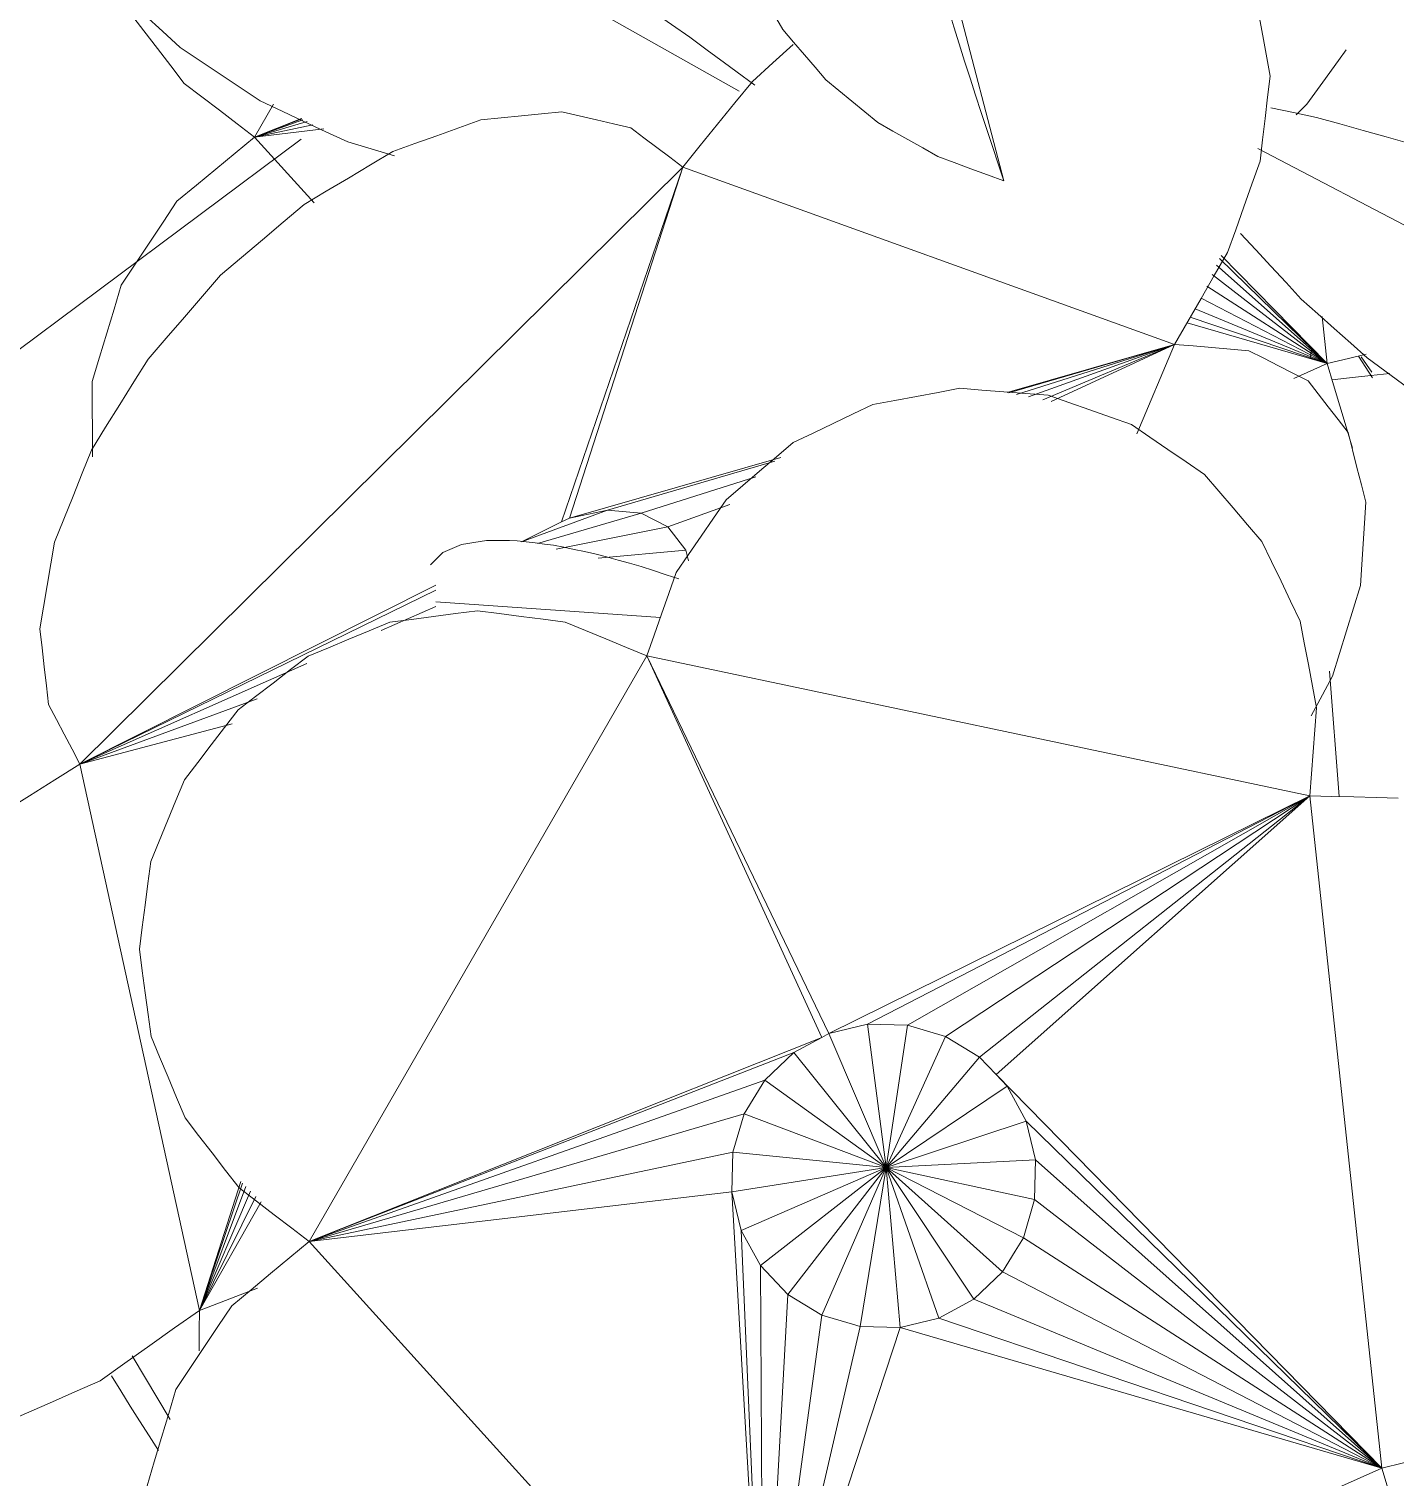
# Model space of a CAD drawing. Header units: metres. Extents: x -18.34 to -13.25, y -25.49 to -16.26.
# Drawn here: x -14.6379 to -14.5627, y -17.2805 to -17.2008 of the extents above; entities that cross this region are included whole.
import ezdxf

# ---------------------------------------------------------------- set-up
doc = ezdxf.new("R2010")
doc.units = ezdxf.units.M
doc.layers.add('Importações nas famílias', color=7, linetype='Continuous', lineweight=5)
doc.layers.add('Vegetação', color=7, linetype='Continuous', lineweight=5)

# ---------------------------------------------------------------- blocks, each defined once
blk = doc.blocks.new('Planta_pergolado_12200 - plantas pergolado_skp_Component_17-V1952-Pavimento 02 - Executivo')
at = {"layer": 'Importações nas famílias', "color": 9}
for p, q in [((0.325102, 0.223538), (0.31915, 0.217704)), ((0.325102, 0.223538), (0.319328, 0.217621)), ((0.325102, 0.223538), (0.319685, 0.217455)), ((0.325102, 0.223538), (0.320208, 0.217211)), ((0.325102, 0.223538), (0.320845, 0.216914)), ((0.325102, 0.223538), (0.321508, 0.216598)), ((0.325102, 0.223538), (0.322092, 0.216269)), ((0.325102, 0.223538), (0.322513, 0.22326)), ((0.325102, 0.223538), (0.322552, 0.216003)), ((0.322852, 0.21583), (0.325102, 0.223538)), ((0.325102, 0.223538), (0.325921, 0.221701)), ((0.312188, 0.16832), (0.312636, 0.164513)), ((0.311959, 0.167718), (0.312636, 0.164513)), ((0.312636, 0.164513), (0.316252, 0.167784)), ((0.311606, 0.167096), (0.312636, 0.164513)), ((0.311623, 0.167109), (0.312636, 0.164513)), ((0.311694, 0.167166), (0.312636, 0.164513)), ((0.311785, 0.167412), (0.312636, 0.164513)), ((0.312636, 0.164513), (0.310827, 0.165555))]:
    blk.add_line(p, q, dxfattribs=at)
at = {"layer": 'Importações nas famílias', "color": 9, "flags": 128}
for points in [[(0.325102, 0.223538), (0.324817, 0.22472), (0.324587, 0.225677)], [(0.329758, 0.224929), (0.328594, 0.224581), (0.32743, 0.224234), (0.326266, 0.223886), (0.325102, 0.223538)], [(0.309682, 0.160646), (0.310421, 0.161613), (0.311159, 0.16258), (0.311897, 0.163546), (0.312636, 0.164513)], [(0.312636, 0.164513), (0.313518, 0.163445), (0.314401, 0.162377), (0.315284, 0.16131), (0.316166, 0.160242)], [(0.305831, 0.157677), (0.306794, 0.158419), (0.307757, 0.159162), (0.308719, 0.159904), (0.309682, 0.160646)], [(0.316166, 0.160242), (0.31732, 0.159476), (0.318473, 0.15871), (0.319627, 0.157944), (0.32078, 0.157178)], [(0.32078, 0.157178), (0.322106, 0.156779), (0.323431, 0.15638), (0.324757, 0.155981), (0.326083, 0.155582)], [(0.326083, 0.155582), (0.327467, 0.155584), (0.328852, 0.155586), (0.330237, 0.155588)]]:
    blk.add_lwpolyline(points, dxfattribs=at)
blk = doc.blocks.new('Planta_pergolado_12200 - plantas pergolado_skp_Component_16-V1953-Pavimento 02 - Executivo')
blk.add_blockref('Planta_pergolado_12200 - plantas pergolado_skp_Component_17-V1952-Pavimento 02 - Executivo', (0, 0))
blk = doc.blocks.new('Planta_pergolado_12200 - plantas pergolado_skp_Component_12-V582-Pavimento 02 - Executivo')
at = {"layer": 'Importações nas famílias', "color": 9}
blk.add_line((0.278404, 0.196204), (0.315048, 0.205747), dxfattribs=at)
at = {"layer": 'Importações nas famílias', "color": 9, "flags": 128}
for points in [[(0.311277, 0.204494), (0.312219, 0.204808), (0.313162, 0.205121), (0.314105, 0.205434), (0.315048, 0.205747)], [(0.315048, 0.205747), (0.314712, 0.204837), (0.314375, 0.203927), (0.314038, 0.203017), (0.313702, 0.202107)], [(0.307505, 0.203286), (0.308448, 0.203588), (0.309391, 0.20389), (0.310334, 0.204192), (0.311277, 0.204494)], [(0.303774, 0.202137), (0.304707, 0.202424), (0.305639, 0.202712), (0.306572, 0.202999), (0.307505, 0.203286)], [(0.300127, 0.201058), (0.301038, 0.201328), (0.30195, 0.201597), (0.302862, 0.201867), (0.303774, 0.202137)], [(0.313702, 0.202107), (0.313235, 0.201284), (0.312767, 0.200462), (0.3123, 0.199639), (0.311833, 0.198817)], [(0.296603, 0.200063), (0.297484, 0.200312), (0.298365, 0.20056), (0.299246, 0.200809), (0.300127, 0.201058)], [(0.293241, 0.199161), (0.294082, 0.199387), (0.294922, 0.199612), (0.295762, 0.199837), (0.296603, 0.200063)], [(0.29008, 0.198364), (0.29087, 0.198563), (0.291661, 0.198763), (0.292451, 0.198962), (0.293241, 0.199161)], [(0.311833, 0.198817), (0.311246, 0.198101), (0.310659, 0.197385), (0.310072, 0.196669), (0.309485, 0.195953)], [(0.287154, 0.19768), (0.287885, 0.197851), (0.288617, 0.198022), (0.289348, 0.198193), (0.29008, 0.198364)], [(0.282134, 0.196679), (0.282724, 0.196789), (0.283315, 0.196898), (0.283905, 0.197007), (0.284495, 0.197116)], [(0.284495, 0.197116), (0.28516, 0.197257), (0.285825, 0.197398), (0.286489, 0.197539), (0.287154, 0.19768)], [(0.278404, 0.196204), (0.278827, 0.196247), (0.27925, 0.196289), (0.279673, 0.196332), (0.280096, 0.196374)], [(0.28175, 0.193786), (0.280913, 0.194391), (0.280077, 0.194995), (0.279241, 0.1956), (0.278404, 0.196204)], [(0.280096, 0.196374), (0.280606, 0.196451), (0.281115, 0.196527), (0.281625, 0.196603), (0.282134, 0.196679)], [(0.309485, 0.195953), (0.308792, 0.195361), (0.3081, 0.194769), (0.307407, 0.194177), (0.306714, 0.193584)], [(0.285322, 0.191913), (0.284429, 0.192381), (0.283536, 0.192849), (0.282643, 0.193318), (0.28175, 0.193786)], [(0.306714, 0.193584), (0.305932, 0.19313), (0.305149, 0.192675), (0.304367, 0.19222), (0.303584, 0.191765)], [(0.289038, 0.190628), (0.288109, 0.19095), (0.28718, 0.191271), (0.286251, 0.191592), (0.285322, 0.191913)], [(0.303584, 0.191765), (0.302731, 0.191458), (0.301877, 0.191152), (0.301023, 0.190845), (0.30017, 0.190539)], [(0.29281, 0.189963), (0.291867, 0.19013), (0.290924, 0.190296), (0.289981, 0.190462), (0.289038, 0.190628)], [(0.30017, 0.190539), (0.299265, 0.190387), (0.29836, 0.190236), (0.297455, 0.190085), (0.29655, 0.189933)], [(0.29655, 0.189933), (0.295615, 0.189941), (0.29468, 0.189948), (0.293745, 0.189956), (0.29281, 0.189963)]]:
    blk.add_lwpolyline(points, dxfattribs=at)
blk = doc.blocks.new('Planta_pergolado_12200 - plantas pergolado_skp_Component_12-V1964-Pavimento 02 - Executivo')
at = {"layer": 'Importações nas famílias', "color": 9}
blk.add_line((0.338217, 0.17448), (0.339077, 0.186845), dxfattribs=at)
at = {"layer": 'Importações nas famílias', "color": 9, "flags": 128}
for points in [[(0.336272, 0.185783), (0.336501, 0.186475), (0.336729, 0.187167), (0.336958, 0.18786)], [(0.335574, 0.183243), (0.335749, 0.183878), (0.335923, 0.184513), (0.336098, 0.185148), (0.336272, 0.185783)], [(0.335101, 0.180961), (0.335219, 0.181531), (0.335337, 0.182102), (0.335456, 0.182672), (0.335574, 0.183243)], [(0.334856, 0.178961), (0.334917, 0.179461), (0.334978, 0.179961), (0.335039, 0.180461), (0.335101, 0.180961)], [(0.334844, 0.177267), (0.334847, 0.177691), (0.33485, 0.178114), (0.334853, 0.178538), (0.334856, 0.178961)], [(0.335063, 0.175898), (0.335008, 0.17624), (0.334954, 0.176583), (0.334899, 0.176925), (0.334844, 0.177267)], [(0.335513, 0.174867), (0.335401, 0.175125), (0.335288, 0.175382), (0.335176, 0.17564), (0.335063, 0.175898)], [(0.336187, 0.174187), (0.336019, 0.174357), (0.33585, 0.174527), (0.335681, 0.174697), (0.335513, 0.174867)]]:
    blk.add_lwpolyline(points, dxfattribs=at)
blk = doc.blocks.new('Planta_pergolado_12200 - plantas pergolado_skp_Component_17-V1965-Pavimento 02 - Executivo')
at = {"layer": 'Importações nas famílias', "color": 9}
for p, q in [((0.385907, 0.226549), (0.348899, 0.222578)), ((0.385907, 0.226549), (0.364249, 0.205321)), ((0.385907, 0.226549), (0.366809, 0.206978)), ((0.385907, 0.226549), (0.368938, 0.207494)), ((0.385907, 0.226549), (0.371128, 0.207441)), ((0.385907, 0.226549), (0.373229, 0.206822)), ((0.385907, 0.226549), (0.375098, 0.205679)), ((0.385907, 0.226549), (0.376607, 0.204091)), ((0.385907, 0.226549), (0.377654, 0.202165)), ((0.378167, 0.200032), (0.385907, 0.226549)), ((0.385907, 0.226549), (0.383909, 0.224589)), ((0.385907, 0.226549), (0.401074, 0.192523)), ((0.341195, 0.186098), (0.348899, 0.222578)), ((0.361534, 0.200435), (0.348899, 0.222578)), ((0.348899, 0.222578), (0.361479, 0.198241)), ((0.362154, 0.20254), (0.348899, 0.222578)), ((0.363297, 0.204413), (0.348899, 0.222578)), ((0.364249, 0.205321), (0.348899, 0.222578)), ((0.348899, 0.222578), (0.361992, 0.196109)), ((0.368938, 0.207494), (0.366809, 0.206978)), ((0.371128, 0.207441), (0.368938, 0.207494)), ((0.368938, 0.207494), (0.369356, 0.199274)), ((0.371128, 0.207441), (0.369356, 0.199274)), ((0.373229, 0.206822), (0.371128, 0.207441)), ((0.366809, 0.206978), (0.364885, 0.205927)), ((0.369356, 0.199274), (0.366809, 0.206978)), ((0.369356, 0.199274), (0.373229, 0.206822)), ((0.373978, 0.206364), (0.373229, 0.206822)), ((0.364885, 0.205927), (0.364249, 0.205321)), ((0.364885, 0.205927), (0.369356, 0.199274)), ((0.375098, 0.205679), (0.373978, 0.206364)), ((0.364249, 0.205321), (0.363297, 0.204413)), ((0.375098, 0.205679), (0.369356, 0.199274)), ((0.376607, 0.204091), (0.375098, 0.205679)), ((0.363297, 0.204413), (0.362154, 0.20254)), ((0.369356, 0.199274), (0.363297, 0.204413)), ((0.369356, 0.199274), (0.376607, 0.204091)), ((0.377654, 0.202165), (0.376607, 0.204091)), ((0.362154, 0.20254), (0.361534, 0.200435)), ((0.369356, 0.199274), (0.362154, 0.20254)), ((0.369356, 0.199274), (0.377654, 0.202165)), ((0.378167, 0.200032), (0.377654, 0.202165)), ((0.361534, 0.200435), (0.361479, 0.198241)), ((0.369356, 0.199274), (0.361534, 0.200435)), ((0.369356, 0.199274), (0.378167, 0.200032)), ((0.378112, 0.197838), (0.378167, 0.200032)), ((0.378167, 0.200032), (0.401074, 0.192523)), ((0.369356, 0.199274), (0.361479, 0.198241)), ((0.369356, 0.199274), (0.361992, 0.196109)), ((0.369356, 0.199274), (0.363039, 0.194182)), ((0.369356, 0.199274), (0.364548, 0.192594)), ((0.369356, 0.199274), (0.366417, 0.191451)), ((0.369356, 0.199274), (0.368518, 0.190832)), ((0.378112, 0.197838), (0.369356, 0.199274)), ((0.369356, 0.199274), (0.377492, 0.195733)), ((0.369356, 0.199274), (0.376349, 0.19386)), ((0.369356, 0.199274), (0.374761, 0.192346)), ((0.369356, 0.199274), (0.372837, 0.191296)), ((0.369356, 0.199274), (0.370708, 0.190779)), ((0.361479, 0.198241), (0.361992, 0.196109)), ((0.377987, 0.197415), (0.378112, 0.197838)), ((0.378112, 0.197838), (0.401074, 0.192523)), ((0.377987, 0.197415), (0.377492, 0.195733)), ((0.361992, 0.196109), (0.341195, 0.186098)), ((0.341195, 0.186098), (0.362203, 0.195721)), ((0.361992, 0.196109), (0.362203, 0.195721)), ((0.362203, 0.195721), (0.363039, 0.194182)), ((0.362203, 0.195721), (0.373441, 0.167524)), ((0.377492, 0.195733), (0.376349, 0.19386)), ((0.401074, 0.192523), (0.377492, 0.195733)), ((0.363039, 0.194182), (0.364548, 0.192594)), ((0.363039, 0.194182), (0.373441, 0.167524)), ((0.376349, 0.19386), (0.374761, 0.192346)), ((0.401074, 0.192523), (0.376349, 0.19386)), ((0.364548, 0.192594), (0.366417, 0.191451)), ((0.364548, 0.192594), (0.373441, 0.167524)), ((0.401074, 0.192523), (0.370708, 0.190779)), ((0.372837, 0.191296), (0.401074, 0.192523)), ((0.374761, 0.192346), (0.372837, 0.191296)), ((0.373441, 0.167524), (0.401074, 0.192523)), ((0.374761, 0.192346), (0.401074, 0.192523)), ((0.366417, 0.191451), (0.368518, 0.190832)), ((0.366417, 0.191451), (0.373441, 0.167524)), ((0.368518, 0.190832), (0.370708, 0.190779)), ((0.368518, 0.190832), (0.373441, 0.167524)), ((0.372837, 0.191296), (0.370708, 0.190779)), ((0.370708, 0.190779), (0.373441, 0.167524)), ((0.373441, 0.167524), (0.341195, 0.186098))]:
    blk.add_line(p, q, dxfattribs=at)
at = {"layer": 'Importações nas famílias', "color": 9, "flags": 128}
for points in [[(0.385907, 0.226549), (0.385622, 0.227731), (0.385338, 0.228913), (0.385053, 0.230096), (0.384769, 0.231278)], [(0.349022, 0.227442), (0.348991, 0.226226), (0.34896, 0.22501), (0.34893, 0.223794), (0.348899, 0.222578)], [(0.390563, 0.22794), (0.389399, 0.227592), (0.388235, 0.227244), (0.387071, 0.226897), (0.385907, 0.226549)], [(0.344056, 0.22295), (0.342862, 0.222726), (0.341668, 0.222502), (0.340475, 0.222278), (0.339281, 0.222054)], [(0.348899, 0.222578), (0.347688, 0.222671), (0.346478, 0.222764), (0.345267, 0.222857), (0.344056, 0.22295)], [(0.339281, 0.222054), (0.338185, 0.221528), (0.33709, 0.221002), (0.335994, 0.220476), (0.334898, 0.21995)], [(0.334898, 0.21995), (0.333976, 0.219158), (0.333053, 0.218366), (0.33213, 0.217574), (0.331207, 0.216783)], [(0.331207, 0.216783), (0.33052, 0.215779), (0.329834, 0.214775), (0.329147, 0.213771), (0.32846, 0.212767)], [(0.32846, 0.212767), (0.328055, 0.211619), (0.327651, 0.210472), (0.327247, 0.209324), (0.326842, 0.208177)], [(0.326842, 0.208177), (0.326748, 0.206964), (0.326654, 0.205751), (0.32656, 0.204538), (0.326466, 0.203325)], [(0.326466, 0.203325), (0.326688, 0.20213), (0.32691, 0.200934), (0.327133, 0.199738), (0.327355, 0.198543)], [(0.327355, 0.198543), (0.327879, 0.197446), (0.328403, 0.196349), (0.328927, 0.195252), (0.32945, 0.194155)], [(0.32945, 0.194155), (0.33024, 0.193232), (0.331029, 0.192308), (0.331819, 0.191385), (0.332608, 0.190461)], [(0.332608, 0.190461), (0.33361, 0.189774), (0.334611, 0.189087), (0.335613, 0.1884), (0.336614, 0.187713)], [(0.336614, 0.187713), (0.337759, 0.18731), (0.338904, 0.186906), (0.340049, 0.186502), (0.341195, 0.186098)], [(0.341195, 0.186098), (0.340731, 0.184974), (0.340267, 0.183849), (0.339803, 0.182724), (0.33934, 0.181599)], [(0.33934, 0.181599), (0.339182, 0.180393), (0.339025, 0.179186), (0.338867, 0.17798), (0.33871, 0.176774)], [(0.33871, 0.176774), (0.33887, 0.175568), (0.339029, 0.174362), (0.339189, 0.173156), (0.339348, 0.171951)], [(0.339348, 0.171951), (0.339814, 0.170828), (0.34028, 0.169705), (0.340746, 0.168582), (0.341211, 0.167459)], [(0.341211, 0.167459), (0.341952, 0.166495), (0.342692, 0.165532), (0.343432, 0.164568), (0.344172, 0.163605)], [(0.370487, 0.163657), (0.371225, 0.164624), (0.371964, 0.16559), (0.372702, 0.166557), (0.373441, 0.167524)], [(0.373441, 0.167524), (0.374323, 0.166456), (0.375206, 0.165388), (0.376089, 0.16432), (0.376971, 0.163253)], [(0.344172, 0.163605), (0.345136, 0.162866), (0.3461, 0.162127), (0.347064, 0.161389), (0.348028, 0.16065)], [(0.366636, 0.160687), (0.367599, 0.16143), (0.368562, 0.162172), (0.369524, 0.162915), (0.370487, 0.163657)], [(0.376971, 0.163253), (0.378125, 0.162487), (0.379278, 0.161721), (0.380432, 0.160955), (0.381585, 0.160188)], [(0.348028, 0.16065), (0.349151, 0.160187), (0.350273, 0.159724), (0.351395, 0.15926), (0.352518, 0.158797)], [(0.36215, 0.158816), (0.363271, 0.159284), (0.364393, 0.159752), (0.365514, 0.16022), (0.366636, 0.160687)], [(0.381585, 0.160188), (0.382911, 0.159789), (0.384236, 0.159391), (0.385562, 0.158992), (0.386888, 0.158593)], [(0.352518, 0.158797), (0.353722, 0.158641), (0.354926, 0.158484), (0.35613, 0.158328), (0.357334, 0.158172)], [(0.357334, 0.158172), (0.358538, 0.158333), (0.359742, 0.158494), (0.360946, 0.158655), (0.36215, 0.158816)]]:
    blk.add_lwpolyline(points, dxfattribs=at)
blk = doc.blocks.new('Planta_pergolado_12200 - plantas pergolado_skp_Component_16-V1966-Pavimento 02 - Executivo')
for name in ['Planta_pergolado_12200 - plantas pergolado_skp_Component_17-V1965-Pavimento 02 - Executivo', 'Planta_pergolado_12200 - plantas pergolado_skp_Component_12-V582-Pavimento 02 - Executivo', 'Planta_pergolado_12200 - plantas pergolado_skp_Component_12-V1964-Pavimento 02 - Executivo']:
    blk.add_blockref(name, (0, 0))
blk = doc.blocks.new('Planta_pergolado_12200 - plantas pergolado_skp_-V1999-Pavimento 02 - Executivo')
for name in ['Planta_pergolado_12200 - plantas pergolado_skp_Component_16-V1966-Pavimento 02 - Executivo', 'Planta_pergolado_12200 - plantas pergolado_skp_Component_16-V1953-Pavimento 02 - Executivo']:
    blk.add_blockref(name, (0, 0))
blk = doc.blocks.new('Planta_pergolado_12200 - plantas pergolado_skp_Component_12-V915-Pavimento 02 - Executivo')
at = {"layer": 'Importações nas famílias', "color": 9}
for p, q in [((0.334356, 0.259973), (0.321486, 0.235412)), ((0.334906, 0.255638), (0.334915, 0.254553)), ((0.312979, 0.228071), (0.313272, 0.228924)), ((0.318279, 0.229293), (0.313266, 0.219725))]:
    blk.add_line(p, q, dxfattribs=at)
at = {"layer": 'Importações nas famílias', "color": 9, "flags": 128}
for points in [[(0.331898, 0.258788), (0.332512, 0.259084), (0.333127, 0.25938), (0.333741, 0.259676), (0.334356, 0.259973)], [(0.334356, 0.259973), (0.334493, 0.258889), (0.334631, 0.257805), (0.334768, 0.256721), (0.334906, 0.255638)], [(0.32932, 0.256855), (0.329964, 0.257338), (0.330609, 0.257822), (0.331253, 0.258305), (0.331898, 0.258788)], [(0.326682, 0.254221), (0.327341, 0.254879), (0.328001, 0.255538), (0.32866, 0.256197), (0.32932, 0.256855)], [(0.324046, 0.250946), (0.324705, 0.251764), (0.325364, 0.252583), (0.326023, 0.253402), (0.326682, 0.254221)], [(0.321473, 0.247107), (0.322116, 0.248067), (0.32276, 0.249026), (0.323403, 0.249986), (0.324046, 0.250946)], [(0.334785, 0.249726), (0.334707, 0.248996), (0.334588, 0.247884), (0.33447, 0.246771)], [(0.319026, 0.242795), (0.319638, 0.243873), (0.32025, 0.244951), (0.320861, 0.246029), (0.321473, 0.247107)], [(0.33447, 0.246771), (0.334225, 0.245663), (0.333979, 0.244555), (0.333734, 0.243447), (0.333489, 0.242339)], [(0.316759, 0.238111), (0.317326, 0.239282), (0.317892, 0.240453), (0.318459, 0.241624), (0.319026, 0.242795)], [(0.333489, 0.242339), (0.33312, 0.241247), (0.33275, 0.240156), (0.332381, 0.239064), (0.332012, 0.237972)], [(0.332012, 0.237972), (0.331523, 0.236909), (0.331034, 0.235846), (0.330544, 0.234783), (0.330055, 0.23372)], [(0.330055, 0.23372), (0.329452, 0.232698), (0.328848, 0.231675), (0.328244, 0.230653), (0.327641, 0.22963)], [(0.327641, 0.22963), (0.326929, 0.22866), (0.326218, 0.227689), (0.325507, 0.226718), (0.324795, 0.225748)], [(0.311554, 0.222951), (0.31191, 0.224231), (0.312266, 0.225511), (0.312623, 0.226791), (0.312979, 0.228071)], [(0.324795, 0.225748), (0.323984, 0.22484), (0.323173, 0.223932), (0.322361, 0.223024), (0.32155, 0.222115)], [(0.311019, 0.220437), (0.311286, 0.221694), (0.311554, 0.222951)], [(0.32155, 0.222115), (0.320648, 0.22128), (0.319746, 0.220445), (0.318844, 0.219609), (0.317942, 0.218774)]]:
    blk.add_lwpolyline(points, dxfattribs=at)
blk = doc.blocks.new('Planta_pergolado_12200 - plantas pergolado_skp_Component_12-V2159-Pavimento 02 - Executivo')
at = {"layer": 'Importações nas famílias', "color": 9}
blk.add_line((0.285675, 0.147904), (0.310116, 0.191183), dxfattribs=at)
at = {"layer": 'Importações nas famílias', "color": 9, "flags": 128}
for points in [[(0.30714, 0.188457), (0.307847, 0.18942), (0.308554, 0.190382), (0.30926, 0.191345), (0.309768, 0.192036)], [(0.304351, 0.184432), (0.305048, 0.185438), (0.305745, 0.186445), (0.306443, 0.187451), (0.30714, 0.188457)], [(0.301631, 0.180275), (0.302311, 0.181314), (0.302991, 0.182354), (0.303671, 0.183393), (0.304351, 0.184432)], [(0.29901, 0.176033), (0.299665, 0.177094), (0.30032, 0.178154), (0.300976, 0.179215), (0.301631, 0.180275)], [(0.296518, 0.171754), (0.297141, 0.172823), (0.297764, 0.173893), (0.298387, 0.174963), (0.29901, 0.176033)], [(0.31367, 0.172205), (0.313287, 0.170922), (0.312904, 0.169639)], [(0.294182, 0.167483), (0.294766, 0.168551), (0.29535, 0.169618), (0.295934, 0.170686), (0.296518, 0.171754)], [(0.312904, 0.169639), (0.312338, 0.168434), (0.311772, 0.167228), (0.311206, 0.166023), (0.31064, 0.164817)], [(0.292028, 0.16327), (0.292566, 0.164323), (0.293105, 0.165377), (0.293643, 0.16643), (0.294182, 0.167483)], [(0.31064, 0.164817), (0.309904, 0.163717), (0.309168, 0.162618), (0.308433, 0.161518), (0.307697, 0.160418)], [(0.29008, 0.159161), (0.290567, 0.160188), (0.291054, 0.161215), (0.291541, 0.162243), (0.292028, 0.16327)], [(0.307697, 0.160418), (0.306809, 0.15945), (0.30592, 0.158482), (0.305032, 0.157513), (0.304144, 0.156545)], [(0.288359, 0.155201), (0.288789, 0.156191), (0.289219, 0.157181), (0.28965, 0.158171), (0.29008, 0.159161)], [(0.304144, 0.156545), (0.303124, 0.155731), (0.302105, 0.154917), (0.301085, 0.154103), (0.300065, 0.153289)], [(0.286886, 0.151435), (0.287254, 0.152376), (0.287623, 0.153318), (0.287991, 0.154259), (0.288359, 0.155201)], [(0.300065, 0.153289), (0.298938, 0.152648), (0.29781, 0.152008), (0.296683, 0.151367), (0.295556, 0.150726)], [(0.285675, 0.147904), (0.285978, 0.148786), (0.286281, 0.149669), (0.286583, 0.150552), (0.286886, 0.151435)], [(0.295556, 0.150726), (0.294347, 0.150274), (0.293138, 0.149822), (0.29193, 0.149369), (0.290721, 0.148917)], [(0.290721, 0.148917), (0.28946, 0.148664), (0.288198, 0.14841), (0.286937, 0.148157), (0.285675, 0.147904)]]:
    blk.add_lwpolyline(points, dxfattribs=at)
blk = doc.blocks.new('Planta_pergolado_12200 - plantas pergolado_skp_Component_17-V2160-Pavimento 02 - Executivo')
at = {"layer": 'Importações nas famílias', "color": 9}
for p, q in [((0.314282, 0.188071), (0.324045, 0.215142)), ((0.3268, 0.206441), (0.324045, 0.215142)), ((0.324045, 0.215142), (0.326713, 0.206029)), ((0.32694, 0.207103), (0.324045, 0.215142)), ((0.3271, 0.207886), (0.324045, 0.215142)), ((0.327201, 0.208343), (0.324045, 0.215142)), ((0.324045, 0.215142), (0.326692, 0.205932)), ((0.328965, 0.213063), (0.324045, 0.215142)), ((0.330274, 0.19347), (0.333616, 0.181843)), ((0.330484, 0.193148), (0.333179, 0.183942)), ((0.333339, 0.185788), (0.331343, 0.192093)), ((0.334086, 0.187256), (0.33286, 0.190662)), ((0.335369, 0.188246), (0.334086, 0.187256)), ((0.335966, 0.188399), (0.335369, 0.188246)), ((0.335819, 0.183423), (0.335369, 0.188246)), ((0.333616, 0.181843), (0.314282, 0.188071)), ((0.314282, 0.188071), (0.333818, 0.181399)), ((0.347151, 0.154903), (0.314282, 0.188071)), ((0.334086, 0.187256), (0.333339, 0.185788)), ((0.335325, 0.181104), (0.334086, 0.187256)), ((0.333339, 0.185788), (0.333179, 0.183942)), ((0.335016, 0.180085), (0.333339, 0.185788)), ((0.334926, 0.179205), (0.333179, 0.183942)), ((0.333179, 0.183942), (0.333616, 0.181843)), ((0.333616, 0.181843), (0.333818, 0.181399)), ((0.333818, 0.181399), (0.334925, 0.179199)), ((0.3373, 0.17448), (0.347151, 0.154903)), ((0.337586, 0.17448), (0.347151, 0.154903)), ((0.338475, 0.17448), (0.339801, 0.171486)), ((0.341614, 0.167397), (0.347151, 0.154903)), ((0.343568, 0.164657), (0.347151, 0.154903)), ((0.377227, 0.161474), (0.370664, 0.164285)), ((0.370957, 0.164579), (0.377227, 0.161474)), ((0.371247, 0.16487), (0.377227, 0.161474)), ((0.376, 0.164673), (0.377227, 0.161474)), ((0.377227, 0.161474), (0.370131, 0.163749)), ((0.370227, 0.163845), (0.377227, 0.161474)), ((0.377227, 0.161474), (0.370409, 0.164028)), ((0.344943, 0.163283), (0.347151, 0.154903)), ((0.347151, 0.154903), (0.377227, 0.161474))]:
    blk.add_line(p, q, dxfattribs=at)
at = {"layer": 'Importações nas famílias', "color": 9, "flags": 128}
for points in [[(0.332742, 0.22567), (0.331782, 0.225424), (0.330822, 0.225178), (0.329862, 0.224932), (0.328902, 0.224686)], [(0.337315, 0.225376), (0.336172, 0.225449), (0.335028, 0.225523), (0.333885, 0.225596), (0.332742, 0.22567)], [(0.342309, 0.223825), (0.34106, 0.224212), (0.339812, 0.2246), (0.338563, 0.224988), (0.337315, 0.225376)], [(0.328902, 0.224686), (0.328191, 0.224137), (0.32748, 0.223589), (0.326769, 0.22304), (0.326057, 0.222491)], [(0.344502, 0.222656), (0.343577, 0.223149), (0.342309, 0.223825)], [(0.326057, 0.222491), (0.325643, 0.221678), (0.325229, 0.220864), (0.324815, 0.22005), (0.324401, 0.219236)], [(0.309275, 0.220398), (0.308273, 0.220215), (0.307271, 0.220032), (0.306268, 0.21985), (0.305266, 0.219667)], [(0.313958, 0.219848), (0.312787, 0.219986), (0.311617, 0.220123), (0.310446, 0.22026), (0.309275, 0.220398)], [(0.318996, 0.218055), (0.317736, 0.218504), (0.316477, 0.218952), (0.315218, 0.2194), (0.313958, 0.219848)], [(0.324401, 0.219236), (0.324312, 0.218212), (0.324223, 0.217189), (0.324134, 0.216165), (0.324045, 0.215142)], [(0.324045, 0.215142), (0.322783, 0.21587), (0.32152, 0.216598), (0.320258, 0.217327), (0.318996, 0.218055)], [(0.307535, 0.194156), (0.30855, 0.193032), (0.309566, 0.191908)], [(0.309566, 0.191908), (0.310745, 0.190949), (0.311924, 0.189989), (0.313103, 0.18903), (0.314282, 0.188071)], [(0.314282, 0.188071), (0.313745, 0.187358), (0.313207, 0.186644), (0.31267, 0.185931), (0.312132, 0.185218)], [(0.312132, 0.185218), (0.311911, 0.18427), (0.31169, 0.183323), (0.311469, 0.182375), (0.311248, 0.181428)], [(0.311248, 0.181428), (0.311359, 0.180311), (0.311469, 0.179194), (0.31158, 0.178078), (0.311691, 0.176961)], [(0.311691, 0.176961), (0.312126, 0.175751), (0.31256, 0.174541), (0.312995, 0.173331), (0.31343, 0.172121)], [(0.31343, 0.172121), (0.314159, 0.1709), (0.314889, 0.169679), (0.315618, 0.168459), (0.316348, 0.167238)], [(0.316348, 0.167238), (0.317322, 0.166089), (0.318296, 0.164941), (0.31927, 0.163792), (0.320244, 0.162644)], [(0.320244, 0.162644), (0.321397, 0.161646), (0.322549, 0.160649), (0.323702, 0.159651), (0.324854, 0.158653)], [(0.377227, 0.161474), (0.378339, 0.161465), (0.379452, 0.161455)], [(0.381104, 0.156013), (0.380135, 0.157378), (0.379166, 0.158743), (0.378196, 0.160108), (0.377227, 0.161474)], [(0.324854, 0.158653), (0.326107, 0.157874), (0.327359, 0.157095), (0.328612, 0.156316), (0.329864, 0.155537)], [(0.329864, 0.155537), (0.331131, 0.155029), (0.332398, 0.154522), (0.333665, 0.154015), (0.334932, 0.153507)], [(0.383568, 0.150434), (0.382952, 0.151829), (0.382336, 0.153223), (0.38172, 0.154618), (0.381104, 0.156013)], [(0.34388, 0.153179), (0.344698, 0.15361), (0.345515, 0.154041), (0.346333, 0.154472), (0.347151, 0.154903)], [(0.347151, 0.154903), (0.348024, 0.153517), (0.348898, 0.15213), (0.349771, 0.150744), (0.350645, 0.149358)], [(0.334932, 0.153507), (0.336127, 0.153306), (0.337322, 0.153105), (0.338518, 0.152904), (0.339713, 0.152703)], [(0.339713, 0.152703), (0.340755, 0.152822), (0.341796, 0.152941), (0.342838, 0.15306), (0.34388, 0.153179)]]:
    blk.add_lwpolyline(points, dxfattribs=at)
blk = doc.blocks.new('Planta_pergolado_12200 - plantas pergolado_skp_Component_16-V2161-Pavimento 02 - Executivo')
for name in ['Planta_pergolado_12200 - plantas pergolado_skp_Component_12-V915-Pavimento 02 - Executivo', 'Planta_pergolado_12200 - plantas pergolado_skp_Component_17-V2160-Pavimento 02 - Executivo', 'Planta_pergolado_12200 - plantas pergolado_skp_Component_12-V2159-Pavimento 02 - Executivo']:
    blk.add_blockref(name, (0, 0))
blk = doc.blocks.new('Planta_pergolado_12200 - plantas pergolado_skp_-V2181-Pavimento 02 - Executivo')
blk.add_blockref('Planta_pergolado_12200 - plantas pergolado_skp_Component_16-V2161-Pavimento 02 - Executivo', (0, 0))
blk = doc.blocks.new('Planta_pergolado_12200 - plantas pergolado_skp_-V2182-Pavimento 02 - Executivo')
blk.add_blockref('Planta_pergolado_12200 - plantas pergolado_skp_-V2181-Pavimento 02 - Executivo', (0, 0))
blk = doc.blocks.new('Planta_pergolado_12200 - plantas pergolado_skp_-V2183-Pavimento 02 - Executivo')
for name in ['Planta_pergolado_12200 - plantas pergolado_skp_-V2182-Pavimento 02 - Executivo', 'Planta_pergolado_12200 - plantas pergolado_skp_-V1999-Pavimento 02 - Executivo']:
    blk.add_blockref(name, (0, 0))
blk = doc.blocks.new('Planta_pergolado_12200 - plantas pergolado_skp_-V2292-Pavimento 02 - Executivo')
at = {"layer": 'Importações nas famílias', "color": 9}
blk.add_line((0.312748, 0.167083), (0.344741, 0.124161), dxfattribs=at)
blk = doc.blocks.new('Planta_pergolado_12200 - plantas pergolado_skp_Component_12-V2360-Pavimento 02 - Executivo')
at = {"layer": 'Importações nas famílias', "color": 9}
blk.add_line((0.379729, 0.157777), (0.383234, 0.159861), dxfattribs=at)
at = {"layer": 'Importações nas famílias', "color": 9, "flags": 128}
for points in [[(0.382506, 0.157666), (0.383319, 0.158188), (0.384132, 0.158711), (0.384945, 0.159234)], [(0.394032, 0.15891), (0.393508, 0.157974), (0.392984, 0.157038), (0.39246, 0.156103)], [(0.380824, 0.156639), (0.381665, 0.157152), (0.382506, 0.157666)], [(0.39246, 0.156103), (0.391801, 0.155255), (0.391143, 0.154407), (0.390485, 0.153559), (0.389827, 0.152711)], [(0.389827, 0.152711), (0.38905, 0.151971), (0.388273, 0.151231), (0.387497, 0.15049), (0.38672, 0.14975)], [(0.38672, 0.14975), (0.385843, 0.149135), (0.384966, 0.14852), (0.384089, 0.147905)]]:
    blk.add_lwpolyline(points, dxfattribs=at)
blk = doc.blocks.new('Planta_pergolado_12200 - plantas pergolado_skp_Component_12-V2361-Pavimento 02 - Executivo')
at = {"layer": 'Importações nas famílias', "color": 9}
for p, q in [((0.4097, 0.14988), (0.41323, 0.156216)), ((0.413869, 0.154297), (0.414179, 0.155202)), ((0.420073, 0.153973), (0.420236, 0.153287))]:
    blk.add_line(p, q, dxfattribs=at)
at = {"layer": 'Importações nas famílias', "color": 9, "flags": 128}
for points in [[(0.412556, 0.150839), (0.412884, 0.151703), (0.413213, 0.152568), (0.413541, 0.153433), (0.413869, 0.154297)], [(0.411184, 0.147581), (0.411527, 0.148396), (0.41187, 0.14921), (0.412213, 0.150025), (0.412556, 0.150839)], [(0.409778, 0.144579), (0.410123, 0.145316), (0.410477, 0.146071), (0.410831, 0.146826), (0.411184, 0.147581)], [(0.41794, 0.143769), (0.417472, 0.143087), (0.417005, 0.142405), (0.416538, 0.141724)], [(0.416538, 0.141724), (0.415929, 0.141097), (0.41532, 0.14047), (0.414711, 0.139843)]]:
    blk.add_lwpolyline(points, dxfattribs=at)
blk = doc.blocks.new('Planta_pergolado_12200 - plantas pergolado_skp_Component_17-V2362-Pavimento 02 - Executivo')
at = {"layer": 'Importações nas famílias', "color": 9}
for p, q in [((0.420267, 0.153944), (0.417459, 0.172198)), ((0.429323, 0.165864), (0.420267, 0.153944)), ((0.420267, 0.153944), (0.429694, 0.165704)), ((0.430977, 0.165516), (0.449765, 0.143017)), ((0.431337, 0.165104), (0.432939, 0.163909)), ((0.432236, 0.165332), (0.432939, 0.163909)), ((0.43373, 0.164525), (0.434669, 0.163213)), ((0.432939, 0.163909), (0.434669, 0.163213)), ((0.432939, 0.163909), (0.449765, 0.143017)), ((0.434669, 0.163213), (0.436408, 0.163063)), ((0.434669, 0.163213), (0.449765, 0.143017)), ((0.436408, 0.163063), (0.449765, 0.143017)), ((0.441985, 0.156586), (0.449765, 0.143017)), ((0.449765, 0.143017), (0.420267, 0.153944)), ((0.449765, 0.143017), (0.451062, 0.146043)), ((0.448301, 0.13782), (0.448781, 0.138726))]:
    blk.add_line(p, q, dxfattribs=at)
at = {"layer": 'Importações nas famílias', "color": 9, "flags": 128}
for points in [[(0.405221, 0.164942), (0.405694, 0.163974), (0.406227, 0.162885)], [(0.406227, 0.162885), (0.406951, 0.161951), (0.407676, 0.161018), (0.4084, 0.160085), (0.409125, 0.159152)], [(0.409125, 0.159152), (0.409992, 0.158439), (0.410859, 0.157726), (0.411725, 0.157013), (0.412592, 0.1563)], [(0.412592, 0.1563), (0.413542, 0.155856), (0.414492, 0.155412), (0.415443, 0.154968), (0.416393, 0.154524)], [(0.416393, 0.154524), (0.417361, 0.154379), (0.41833, 0.154234), (0.419298, 0.154089), (0.420267, 0.153944)], [(0.420267, 0.153944), (0.420272, 0.152778), (0.420278, 0.151613), (0.420282, 0.150663)], [(0.448781, 0.138726), (0.449027, 0.139799), (0.449273, 0.140871), (0.449519, 0.141944), (0.449765, 0.143017)], [(0.449765, 0.143017), (0.450745, 0.142186), (0.451725, 0.141355), (0.452705, 0.140525), (0.453685, 0.139694)]]:
    blk.add_lwpolyline(points, dxfattribs=at)
blk = doc.blocks.new('Planta_pergolado_12200 - plantas pergolado_skp_Component_16-V2363-Pavimento 02 - Executivo')
for name in ['Planta_pergolado_12200 - plantas pergolado_skp_Component_17-V2362-Pavimento 02 - Executivo', 'Planta_pergolado_12200 - plantas pergolado_skp_Component_12-V2360-Pavimento 02 - Executivo', 'Planta_pergolado_12200 - plantas pergolado_skp_Component_12-V2361-Pavimento 02 - Executivo']:
    blk.add_blockref(name, (0, 0))
blk = doc.blocks.new('Planta_pergolado_12200 - plantas pergolado_skp_Component_12-V1220-Pavimento 02 - Executivo')
at = {"layer": 'Importações nas famílias', "color": 9}
blk.add_line((0.284037, 0.237464), (0.283374, 0.238232), dxfattribs=at)
at = {"layer": 'Importações nas famílias', "color": 9, "flags": 128}
for points in [[(0.277039, 0.247761), (0.276641, 0.248758), (0.276243, 0.249755)], [(0.278485, 0.24503), (0.278037, 0.245878), (0.277538, 0.24682), (0.277039, 0.247761)], [(0.286927, 0.234856), (0.286204, 0.235508), (0.285482, 0.23616), (0.284759, 0.236812), (0.284037, 0.237464)], [(0.289988, 0.23277), (0.289222, 0.233291), (0.288457, 0.233813), (0.287692, 0.234334), (0.286927, 0.234856)], [(0.291543, 0.232024), (0.290778, 0.232391), (0.289988, 0.23277)]]:
    blk.add_lwpolyline(points, dxfattribs=at)
blk = doc.blocks.new('Planta_pergolado_12200 - plantas pergolado_skp_Component_12-V1221-Pavimento 02 - Executivo')
at = {"layer": 'Importações nas famílias', "color": 9}
for p, q in [((0.325814, 0.273977), (0.313601, 0.238887)), ((0.326522, 0.254485), (0.326264, 0.253592))]:
    blk.add_line(p, q, dxfattribs=at)
at = {"layer": 'Importações nas famílias', "color": 9, "flags": 128}
for points in [[(0.324527, 0.270908), (0.324849, 0.271675), (0.325171, 0.272443), (0.325492, 0.27321), (0.325814, 0.273977)], [(0.325814, 0.273977), (0.326056, 0.273018), (0.326297, 0.272059), (0.326539, 0.2711), (0.326781, 0.27014)], [(0.323145, 0.267473), (0.323491, 0.268332), (0.323836, 0.269191), (0.324182, 0.27005), (0.324527, 0.270908)], [(0.326781, 0.27014), (0.32692, 0.269163), (0.32706, 0.268185), (0.327199, 0.267207), (0.327338, 0.266229)], [(0.321701, 0.263754), (0.322062, 0.264684), (0.322423, 0.265614), (0.322784, 0.266544), (0.323145, 0.267473)], [(0.327338, 0.266229), (0.327374, 0.265244), (0.32741, 0.264258), (0.327446, 0.263272), (0.327482, 0.262287)], [(0.320228, 0.259836), (0.320596, 0.260816), (0.320964, 0.261795), (0.321333, 0.262774), (0.321701, 0.263754)], [(0.327482, 0.262287), (0.327413, 0.261305), (0.327345, 0.260322), (0.327277, 0.25934), (0.327209, 0.258357)], [(0.318761, 0.255813), (0.319128, 0.256819), (0.319494, 0.257825), (0.319861, 0.25883), (0.320228, 0.259836)], [(0.327209, 0.258357), (0.327037, 0.257389), (0.326865, 0.256421), (0.326694, 0.255453), (0.326522, 0.254485)], [(0.317334, 0.251778), (0.317691, 0.252787), (0.318047, 0.253795), (0.318404, 0.254804), (0.318761, 0.255813)], [(0.315981, 0.247826), (0.316319, 0.248814), (0.316657, 0.249802), (0.316996, 0.25079), (0.317334, 0.251778)], [(0.314734, 0.24405), (0.315045, 0.244994), (0.315357, 0.245938), (0.315669, 0.246882), (0.315981, 0.247826)], [(0.313621, 0.240539), (0.313899, 0.241417), (0.314177, 0.242295), (0.314456, 0.243173), (0.314734, 0.24405)], [(0.313178, 0.239066), (0.313383, 0.239748), (0.313621, 0.240539)]]:
    blk.add_lwpolyline(points, dxfattribs=at)
blk = doc.blocks.new('Planta_pergolado_12200 - plantas pergolado_skp_Component_12-V1222-Pavimento 02 - Executivo')
at = {"layer": 'Importações nas famílias', "color": 9}
for p, q in [((0.350402, 0.236274), (0.349943, 0.235551)), ((0.325896, 0.226036), (0.324689, 0.225255)), ((0.324731, 0.225409), (0.325577, 0.225997))]:
    blk.add_line(p, q, dxfattribs=at)
blk = doc.blocks.new('Planta_pergolado_12200 - plantas pergolado_skp_Component_17-V2384-Pavimento 02 - Executivo')
at = {"layer": 'Importações nas famílias', "color": 9}
for p, q in [((0.34894, 0.224203), (0.342035, 0.223661)), ((0.324829, 0.222604), (0.324236, 0.222689))]:
    blk.add_line(p, q, dxfattribs=at)
at = {"layer": 'Importações nas famílias', "color": 9, "flags": 128}
for points in [[(0.336758, 0.241535), (0.335855, 0.241309), (0.334951, 0.241082), (0.334048, 0.240855), (0.333145, 0.240628)], [(0.340634, 0.241217), (0.339665, 0.241296), (0.338696, 0.241376), (0.337727, 0.241456), (0.336758, 0.241535)], [(0.343206, 0.240206), (0.342572, 0.240455), (0.341603, 0.240836), (0.340634, 0.241217)], [(0.348119, 0.237071), (0.347217, 0.237727), (0.346314, 0.238382)], [(0.351218, 0.233526), (0.350443, 0.234413), (0.349669, 0.235299), (0.348894, 0.236185), (0.348119, 0.237071)], [(0.325654, 0.226994), (0.325769, 0.225933), (0.325895, 0.22476), (0.325998, 0.223806)]]:
    blk.add_lwpolyline(points, dxfattribs=at)
blk = doc.blocks.new('Planta_pergolado_12200 - plantas pergolado_skp_Component_16-V2385-Pavimento 02 - Executivo')
for name in ['Planta_pergolado_12200 - plantas pergolado_skp_Component_12-V1221-Pavimento 02 - Executivo', 'Planta_pergolado_12200 - plantas pergolado_skp_Component_12-V1220-Pavimento 02 - Executivo', 'Planta_pergolado_12200 - plantas pergolado_skp_Component_17-V2384-Pavimento 02 - Executivo', 'Planta_pergolado_12200 - plantas pergolado_skp_Component_12-V1222-Pavimento 02 - Executivo']:
    blk.add_blockref(name, (0, 0))
blk = doc.blocks.new('Planta_pergolado_12200 - plantas pergolado_skp_Component_17-V2407-Pavimento 02 - Executivo')
at = {"layer": 'Importações nas famílias', "color": 9}
blk.add_line((0.311405, 0.221823), (0.310821, 0.222414), dxfattribs=at)
at = {"layer": 'Importações nas famílias', "color": 9, "flags": 128}
blk.add_lwpolyline([(0.310821, 0.222414), (0.309617, 0.223291), (0.308413, 0.224169), (0.307836, 0.224589)], dxfattribs=at)
blk = doc.blocks.new('Planta_pergolado_12200 - plantas pergolado_skp_Component_16-V2408-Pavimento 02 - Executivo')
blk.add_blockref('Planta_pergolado_12200 - plantas pergolado_skp_Component_17-V2407-Pavimento 02 - Executivo', (0, 0))
blk = doc.blocks.new('Planta_pergolado_12200 - plantas pergolado_skp_-V2409-Pavimento 02 - Executivo')
blk.add_blockref('Planta_pergolado_12200 - plantas pergolado_skp_Component_16-V2408-Pavimento 02 - Executivo', (0, 0))
blk = doc.blocks.new('Planta_pergolado_12200 - plantas pergolado_skp_-V2410-Pavimento 02 - Executivo')
for name in ['Planta_pergolado_12200 - plantas pergolado_skp_-V2409-Pavimento 02 - Executivo', 'Planta_pergolado_12200 - plantas pergolado_skp_Component_16-V2385-Pavimento 02 - Executivo', 'Planta_pergolado_12200 - plantas pergolado_skp_Component_16-V2363-Pavimento 02 - Executivo']:
    blk.add_blockref(name, (0, 0))
blk = doc.blocks.new('Planta_pergolado_12200 - plantas pergolado_skp_-V2476-Pavimento 02 - Executivo')
for name in ['Planta_pergolado_12200 - plantas pergolado_skp_-V2410-Pavimento 02 - Executivo', 'Planta_pergolado_12200 - plantas pergolado_skp_-V2292-Pavimento 02 - Executivo']:
    blk.add_blockref(name, (0, 0))
blk = doc.blocks.new('Planta_pergolado_12200 - Planta_pergolado_12200-V2477-Pavimento 02 - Executivo')
for name in ['Planta_pergolado_12200 - plantas pergolado_skp_-V2476-Pavimento 02 - Executivo', 'Planta_pergolado_12200 - plantas pergolado_skp_-V2183-Pavimento 02 - Executivo']:
    blk.add_blockref(name, (0, 0))

msp = doc.modelspace()

# ---------------------------------------------------------------- block references
at = {"layer": 'Vegetação', "color": 9, "rotation": 270.0000000000001}
msp.add_blockref('Planta_pergolado_12200 - Planta_pergolado_12200-V2477-Pavimento 02 - Executivo', (-14.79, -16.894101), dxfattribs=at)

doc.saveas('drawing.dxf')
